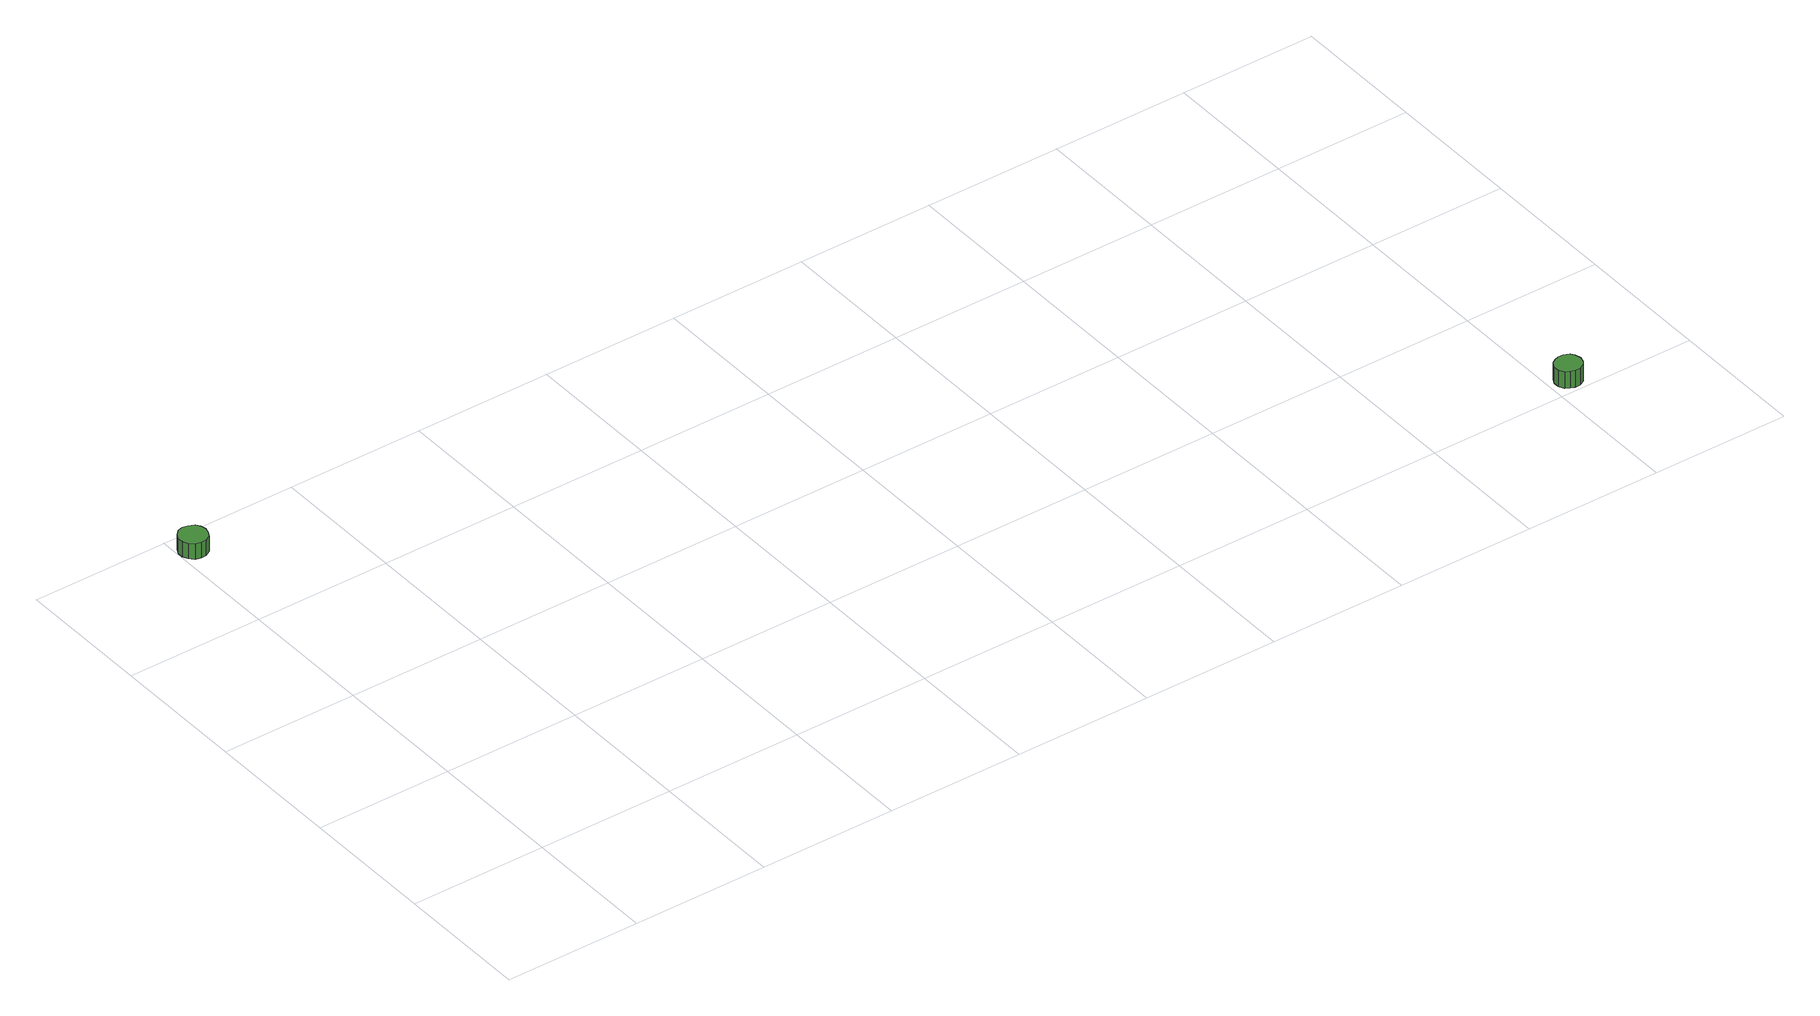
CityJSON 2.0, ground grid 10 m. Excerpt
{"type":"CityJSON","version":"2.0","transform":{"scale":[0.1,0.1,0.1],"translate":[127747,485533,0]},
"CityObjects":{
"tree1":{"type":"SolitaryVegetationObject","attributes":{"function":"something"},"geometry":[{"type":"MultiSurface","lod":"1","boundaries":[[[0,1,2,3,4,5,6,7,8,9,10,11,12,13,14]],[[15,16,17,18,19,20,21,22,23,24,25,26,27,28,29]],[[0,29,28,1]],[[1,28,27,2]],[[2,27,26,3]],[[3,26,25,4]],[[4,25,24,5]],[[5,24,23,6]],[[6,23,22,7]],[[7,22,21,8]],[[8,21,20,9]],[[9,20,19,10]],[[10,19,18,11]],[[11,18,17,12]],[[12,17,16,13]],[[13,16,15,14]],[[14,15,29,0]]]}]},
"tree2":{"type":"SolitaryVegetationObject","attributes":{"function":"something"},"geometry":[{"type":"MultiSurface","lod":"1","boundaries":[[[30,31,32,33,34,35,36,37,38,39,40,41,42,43,44]],[[45,46,47,48,49,50,51,52,53,54,55,56,57,58,59]],[[30,59,58,31]],[[31,58,57,32]],[[32,57,56,33]],[[33,56,55,34]],[[34,55,54,35]],[[35,54,53,36]],[[36,53,52,37]],[[37,52,51,38]],[[38,51,50,39]],[[39,50,49,40]],[[40,49,48,41]],[[41,48,47,42]],[[42,47,46,43]],[[43,46,45,44]],[[44,45,59,30]]]}]}
},
"vertices":[
[21,384,17],[20,388,17],[18,391,17],[14,393,17],[10,394,17],[6,393,17],[3,390,17],[1,386,17],[1,382,17],[3,378,17],[6,375,17],[10,374,17],[14,374,17],[18,376,17],[20,380,17],[20,380,5],[18,376,5],[14,374,5],[10,374,5],[6,375,5],[3,378,5],[1,382,5],[1,386,5],[3,390,5],[6,393,5],[10,394,5],[14,393,5],[18,391,5],[20,388,5],[21,384,5],
[823,11,19],[822,15,19],[820,18,19],[816,20,19],[812,20,19],[809,19,19],[806,17,19],[804,13,19],[804,9,19],[806,5,19],[809,3,19],[812,2,19],[816,2,19],[820,4,19],[822,7,19],[822,7,6],[820,4,6],[816,2,6],[812,2,6],[809,3,6],[806,5,6],[804,9,6],[804,13,6],[806,17,6],[809,19,6],[812,20,6],[816,20,6],[820,18,6],[822,15,6],[823,11,6]
]}
